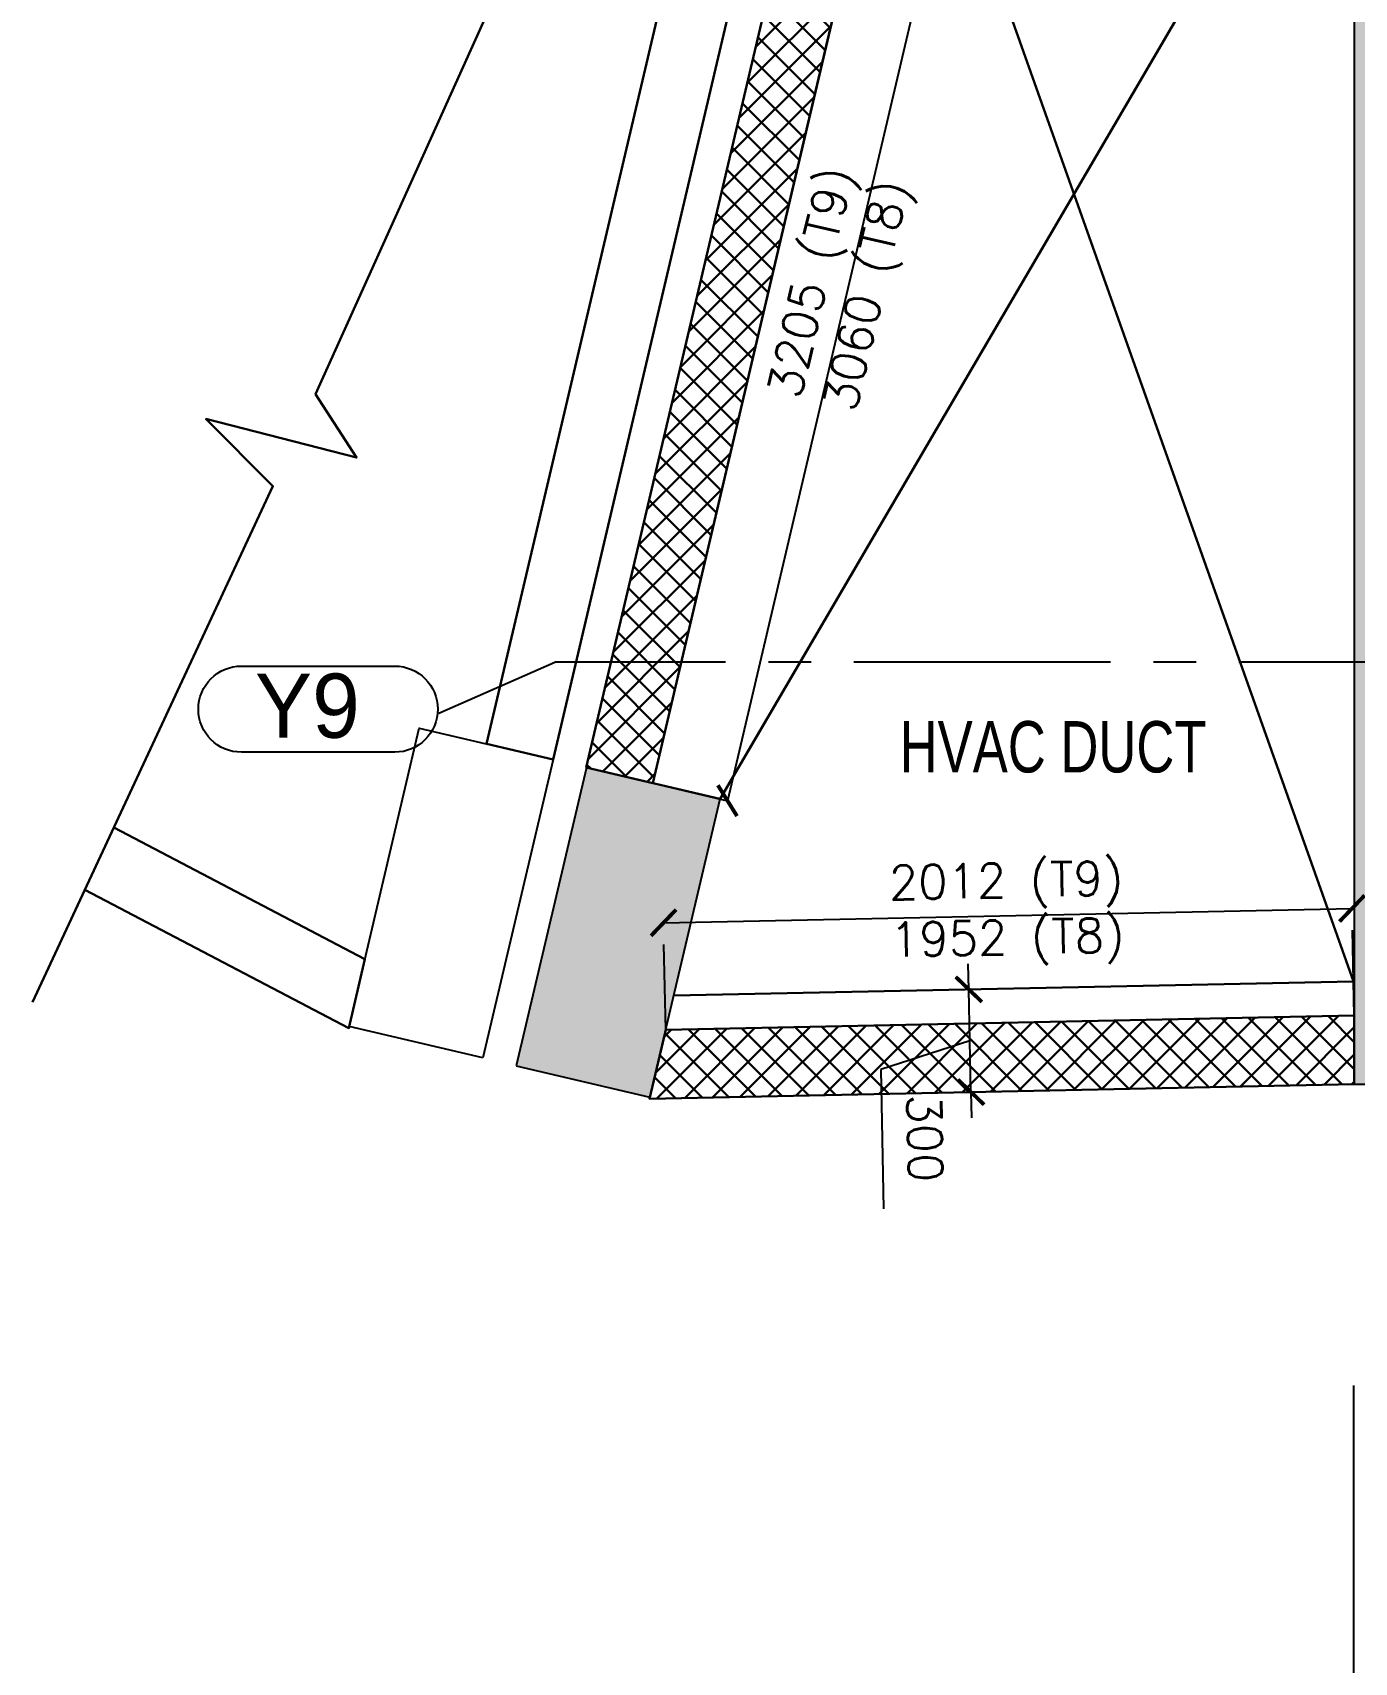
# Model space of a CAD drawing. Header units: millimetres. Extents: x 1180970 to 1231451, y -5737889 to -5695638.
# Drawn here: x 1180970 to 1184832, y -5720489 to -5715728 of the extents above; entities that cross this region are included whole.
import ezdxf

# ---------------------------------------------------------------- set-up
doc = ezdxf.new("R2010")
doc.units = ezdxf.units.MM
doc.header["$LTSCALE"] = 1000
doc.header["$MEASUREMENT"] = 0
for name, pattern in [('$2$( Hidden )', [0.375, 0.25, -0.125]), ('AUDIT_D_120904163729-0', [0]), ('T8_REFUGE COLUMNS$0$AUDIT_D_120904163729-0', [0]), ('T8_REFUGE COLUMNS$0$CENTER2', [1.125, 0.75, -0.125, 0.125, -0.125])]:
    doc.linetypes.add(name, pattern=pattern)
doc.layers.get('0').update_dxf_attribs({"linetype": 'AUDIT_D_120904163729-0'})
for name, color, linetype, lineweight in [('$0$a-Text', 4, 'Continuous', 0), ('T8(T9 IS SIMILAR) - GROUND FLOOR$0$D&W', 8, 'Continuous', 25), ('wall', 22, 'Continuous', 30)]:
    doc.layers.add(name, color=color, linetype=linetype, lineweight=lineweight)
for name, color, linetype in [('A-GARDEN PARTITION', 1, 'Continuous'), ('T8_REFUGE COLUMNS$0$A-CENTERLINE', 193, 'T8_REFUGE COLUMNS$0$CENTER2'), ('T8_REFUGE COLUMNS$0$A-COLUMN GRID NUMBERING', 4, 'T8_REFUGE COLUMNS$0$AUDIT_D_120904163729-0'), ('T8_REFUGE COLUMNS$0$A-RCC COLS', 3, 'Continuous')]:
    doc.layers.add(name, color=color, linetype=linetype)
doc.layers.add('T8_REFUGE COLUMNS$0$COL-HATCH', color=7, linetype='Continuous', lineweight=25, true_color=0xa3a3a3)
doc.styles.add('$0$ARIAL ARROW', font='swisscl.ttf')
doc.styles.add('$28$Romans 1', font='romans.shx', dxfattribs={"height": 100})
doc.styles.add('T8_REFUGE COLUMNS$0$STANDARD', font='GOTHIC.TTF')
doc.dimstyles.new('$1$ALPINE S', dxfattribs={"dimscale": 0, "dimtxt": 100, "dimasz": 75, "dimexe": 0, "dimexo": 0, "dimgap": 75, "dimtad": 1, "dimdec": 0, "dimzin": 0, "dimdsep": 46, "dimtxsty": '$28$Romans 1', "dimblk": '$28$_ArchTick', "dimcen": 0.09, "dimclrd": 256, "dimclre": 256, "dimclrt": 7, "dimadec": 0, "dimazin": 0, "dimtfac": 1, "dimtdec": 0, "dimtofl": 0, "dimtmove": 1, "dimatfit": 0, "dimldrblk": '$1$_Open90', "dimfxl": 1, "dimtolj": 1, "dimtzin": 0, "dimarcsym": 0})

# ---------------------------------------------------------------- blocks, each defined once
blk = doc.blocks.new('T8_REFUGE COLUMNS')
at = {"layer": 'T8_REFUGE COLUMNS$0$COL-HATCH', "linetype": 'ByBlock'}
h = blk.add_hatch(color=256, dxfattribs=at)
h.dxf.hatch_style = 1
h.paths.add_polyline_path([(1184832.1, -5718799.9), (1185182.1, -5718799.9), (1185182.1, -5709299.9), (1184832.1, -5709299.9)])
at = {"layer": 'T8_REFUGE COLUMNS$0$A-CENTERLINE'}
for p in [(1182156.9, -5717716.1), (1223494.9, -5717567.4)]:
    blk.add_line(p, (1182495.9, -5717567.4), dxfattribs=at)
at = {"layer": 'T8_REFUGE COLUMNS$0$A-COLUMN GRID NUMBERING', "linetype": 'ByBlock'}
blk.add_lwpolyline([(1181579.9, -5717830.1, -1), (1181579.9, -5717578.4), (1182028, -5717578.4, -1), (1182028, -5717830.1)], format="xyb", close=True, dxfattribs=at)
at = {"layer": 'T8_REFUGE COLUMNS$0$A-RCC COLS', "linetype": 'ByBlock'}
blk.add_lwpolyline([(1184832.1, -5718799.9), (1185182.1, -5718799.9), (1185182.1, -5709299.9), (1184832.1, -5709299.9)], close=True, dxfattribs=at)
at = {"layer": 'T8_REFUGE COLUMNS$0$A-COLUMN GRID NUMBERING', "linetype": 'ByBlock', "insert": (1181619.3, -5717600.4), "char_height": 187.5, "attachment_point": 1, "style": 'T8_REFUGE COLUMNS$0$STANDARD'}
blk.add_mtext_dynamic_manual_height_columns('Y9', width=444.685, gutter_width=500, heights=[0], dxfattribs=at)
blk = doc.blocks.new('T8(T9 IS SIMILAR) - GROUND FLOOR')
at = {"layer": 'T8(T9 IS SIMILAR) - GROUND FLOOR$0$D&W', "linetype": 'ByBlock'}
blk.add_blockref('T8_REFUGE COLUMNS', (0, 0), dxfattribs=at)
blk = doc.blocks.new('$28$_ArchTick')
at = {"color": 0, "linetype": 'ByBlock', "const_width": 0.15}
blk.add_lwpolyline([(-0.5, -0.5), (0.5, 0.5)], dxfattribs=at)
blk = doc.blocks.new('*D45')
at = {"layer": 'wall', "linetype": 'ByBlock', "lineweight": -2, "transparency": 16777216}
blk.add_line((1182813.5, -5718328.3), (1184825.6, -5718286.5), dxfattribs=at)
at = {"layer": 'wall', "linetype": '$2$( Hidden )', "lineweight": -2, "transparency": 16777216}
for p, q in [((1184832.1, -5718599.8), (1184825.6, -5718286.5)), ((1182820, -5718641.5), (1182813.5, -5718328.3))]:
    blk.add_line(p, q, dxfattribs=at)
at = {"layer": 'wall', "linetype": 'ByBlock', "lineweight": -2, "transparency": 16777216, "xscale": 75, "yscale": 75, "zscale": 75}
for p, rotation in [((1184825.6, -5718286.5), 1.187659114739153), ((1182813.5, -5718328.3), 181.1876591147392)]:
    blk.add_blockref('$28$_ArchTick', p, dxfattribs=dict(at, rotation=rotation))
at = {"layer": 'wall', "color": 7, "linetype": 'ByBlock', "transparency": 16777216, "insert": (1183816.7, -5718304.2), "char_height": 100, "attachment_point": 5, "rotation": 1.1877, "style": '$28$Romans 1'}
blk.add_mtext('\\A1;2012 (T9)\\P1952 (T8)', dxfattribs=at)
blk = doc.blocks.new('$1$_Open90')
at = {"color": 0, "linetype": 'ByBlock', "lineweight": -2}
for p, q in [((0, 0), (-1, 0)), ((-0.5, 0.5), (0, 0)), ((0, 0), (-0.5, -0.5))]:
    blk.add_line(p, q, dxfattribs=at)
blk = doc.blocks.new('*D46')
at = {"layer": 'wall', "linetype": 'ByBlock', "lineweight": -2, "transparency": 16777216}
for p, q in [((1183705.7, -5718523.2), (1183704.1, -5718448.2)), ((1183711.9, -5718823.1), (1183705.7, -5718523.2)), ((1183708.8, -5718673.1), (1183448, -5718757.3)), ((1183448, -5718757.3), (1183456.4, -5719164.3)), ((1183711.9, -5718823.1), (1183713.4, -5718898.1))]:
    blk.add_line(p, q, dxfattribs=at)
at = {"layer": 'wall', "linetype": '$2$( Hidden )', "lineweight": -2, "transparency": 16777216}
for p, q in [((1183795.8, -5718521.3), (1183705.7, -5718523.2)), ((1183802, -5718821.2), (1183711.9, -5718823.1))]:
    blk.add_line(p, q, dxfattribs=at)
at = {"layer": 'wall', "linetype": 'ByBlock', "lineweight": -2, "transparency": 16777216, "xscale": 75, "yscale": 75, "zscale": 75}
for p, rotation in [((1183705.7, -5718523.2), 271.1876591146932), ((1183711.9, -5718823.1), 91.18765911469326)]:
    blk.add_blockref('$28$_ArchTick', p, dxfattribs=dict(at, rotation=rotation))
at = {"layer": 'wall', "color": 7, "linetype": 'ByBlock', "transparency": 16777216, "insert": (1183577.2, -5718958.2), "char_height": 100, "attachment_point": 5, "rotation": 271.1877, "style": '$28$Romans 1'}
blk.add_mtext('\\A1;300', dxfattribs=at)
blk = doc.blocks.new('*D48')
at = {"layer": 'wall', "linetype": '$2$( Hidden )', "lineweight": -2, "transparency": 16777216}
for p, q in [((1183516.1, -5714800.1), (1183733.9, -5714851.3)), ((1182782.5, -5717920.5), (1183000.3, -5717971.7))]:
    blk.add_line(p, q, dxfattribs=at)
at = {"layer": 'wall', "linetype": 'ByBlock', "lineweight": -2, "transparency": 16777216}
blk.add_line((1183733.9, -5714851.3), (1183000.3, -5717971.7), dxfattribs=at)
at = {"layer": 'wall', "linetype": 'ByBlock', "lineweight": -2, "transparency": 16777216, "xscale": 75, "yscale": 75, "zscale": 75}
for p, rotation in [((1183733.9, -5714851.3), 76.76976062215613), ((1183000.3, -5717971.7), 256.7697606221561)]:
    blk.add_blockref('$28$_ArchTick', p, dxfattribs=dict(at, rotation=rotation))
at = {"layer": 'wall', "color": 7, "linetype": 'ByBlock', "transparency": 16777216, "insert": (1183339.5, -5716479.7), "char_height": 100, "attachment_point": 5, "rotation": 76.7698, "style": '$28$Romans 1'}
blk.add_mtext('\\A1;3205 (T9)\\P3060 (T8)', dxfattribs=at)

msp = doc.modelspace()

# ---------------------------------------------------------------- block references
at = {"linetype": 'ByBlock'}
msp.add_blockref('T8(T9 IS SIMILAR) - GROUND FLOOR', (0, 0), dxfattribs=at)

# ---------------------------------------------------------------- next in the draw order: hatches: boundary and pattern name
at = {"layer": 'wall', "linetype": 'ByBlock'}
h = msp.add_hatch(dxfattribs=at)
h.set_pattern_fill('ANSI37', color=8, scale=450)
h.paths.add_polyline_path([(1184832.1, -5718799.9), (1182772, -5718842.6), (1182820, -5718641.5), (1184832.1, -5718599.8)])
h.paths.add_polyline_path([(1184082.1, -5714800.1), (1183516.1, -5714800.1), (1182782.5, -5717920.5), (1182587.8, -5717874.7), (1183357.7, -5714600.1), (1184082.1, -5714600.1)])
h = msp.add_hatch(color=8, dxfattribs=at)
h.dxf.hatch_style = 1
h.paths.add_polyline_path([(1182382.9, -5718746.1), (1182773.8, -5718838), (1182978.7, -5717966.5), (1182587.9, -5717874.6)])

# ---------------------------------------------------------------- next in the draw order: linework, layer by layer
at = {"color": 3, "linetype": 'ByBlock', "elevation": 9073.2}
for points in [[(1182285.6, -5718723.3), (1181894.7, -5718631.4), (1182099.6, -5717759.8), (1182490.5, -5717851.7)], [(1182382.9, -5718746.1), (1182773.8, -5718838), (1182978.7, -5717966.5), (1182587.9, -5717874.6)]]:
    msp.add_lwpolyline(points, close=True, dxfattribs=at)
at = {"layer": 'A-GARDEN PARTITION'}
msp.add_line((1184831.2, -5721830.7, -4.9), (1184831.2, -5719680.5, -4.9), dxfattribs=at)
at = {"layer": 'wall', "linetype": 'ByBlock'}
for p, q in [((1182782.5, -5717920.5, 0.1), (1183516.1, -5714800.1, 0.1)), ((1184832.1, -5718599.8), (1182820, -5718641.5))]:
    msp.add_line(p, q, dxfattribs=at)
at = {"layer": 'wall', "color": 5, "linetype": 'ByBlock'}
for p, q in [((1182978.7, -5717966.5, 9073.2), (1184832.1, -5714799.9)), ((1183516.1, -5714800.1, 0.1), (1184830, -5718499.8)), ((1184830, -5718499.8), (1182843.2, -5718541))]:
    msp.add_line(p, q, dxfattribs=at)
at = {"layer": 'wall', "linetype": 'ByBlock'}
msp.add_lwpolyline([(1182973.9, -5714172.9), (1181796.9, -5716783.5), (1181916.7, -5716969.3), (1181476.2, -5716856.3), (1181672, -5717052.9), (1180969.7, -5718560.5)], dxfattribs=at)
at = {"layer": 'wall', "elevation": 0.1}
msp.add_lwpolyline([(1182795.2, -5714569.1), (1183029.4, -5714685.7), (1182295.8, -5717806), (1182490.5, -5717851.8), (1183260.4, -5714577.2), (1182877.5, -5714386.6)], dxfattribs=at)
msp.add_lwpolyline([(1184082.1, -5714800.1), (1183516.1, -5714800.1), (1182782.5, -5717920.5), (1182587.8, -5717874.7), (1183357.7, -5714600.1), (1184082.1, -5714600.1)], close=True, dxfattribs=at)
at = {"layer": 'wall'}
msp.add_lwpolyline([(1181122.7, -5718232), (1181894.3, -5718636.2), (1181940.9, -5718434.8), (1181207.3, -5718050.5)], dxfattribs=at)
msp.add_lwpolyline([(1184832.1, -5718799.9), (1182772, -5718842.6), (1182820, -5718641.5), (1184832.1, -5718599.8)], close=True, dxfattribs=at)

# ---------------------------------------------------------------- next in the draw order: texts
at = {"layer": '$0$a-Text', "linetype": 'ByBlock', "insert": (1183503.5, -5717739.2), "char_height": 150, "width": 3499.366, "attachment_point": 1, "style": '$0$ARIAL ARROW'}
msp.add_mtext('HVAC DUCT', dxfattribs=at)

# ---------------------------------------------------------------- next in the draw order: dimensions: what is measured, and where the dimension line sits
at = {"layer": 'wall', "linetype": 'ByBlock'}
for base, p1, p2, angle, text, picture, middle in [((1183000.3, -5717971.7), (1183516.1, -5714800.1, 0.1), (1182782.5, -5717920.5, 0.1), 256.7698, '<> (T9)\\P3060 (T8)', '*D48', (1183577.1, -5716535.5)), ((1184825.5744, -5718286.547), (1182820.0141, -5718641.5333), (1184832.0691, -5718599.8203), 1.1877, '<> (T9)\\P1952 (T8)', '*D45', (1183821.7955, -5718548.22))]:
    dim = msp.add_linear_dim(base=base, p1=p1, p2=p2, angle=angle, text=text, dimstyle='$1$ALPINE S', override={"dimscale": 1}, dxfattribs=at)
    dim.commit()
    dim.dimension.update_dxf_attribs({"geometry": picture, "text_midpoint": middle, "dimtype": 161})
dim = msp.add_aligned_dim(p1=(1183802, -5718821.2), p2=(1183795.8, -5718521.3), distance=90.2, dimstyle='$1$ALPINE S', override={"dimscale": 1}, dxfattribs=at)
dim.commit()
dim.dimension.update_dxf_attribs({"geometry": '*D46', "text_midpoint": (1183574.5, -5718829.7)})

doc.saveas('drawing.dxf')
